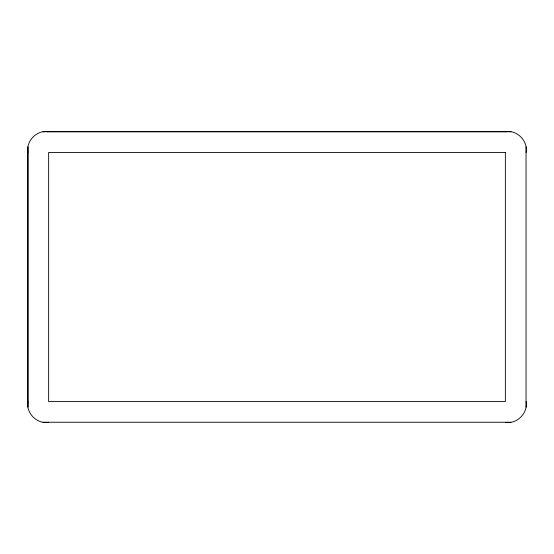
<?xml version="1.0" encoding="UTF-8"?>
<svg xmlns="http://www.w3.org/2000/svg" width="554" height="554" viewBox="0 0 554 554"><rect width="100%" height="100%" fill="white"/><g stroke="black" fill="none" stroke-linecap="round" stroke-linejoin="round"><path stroke-width="0.83" d="M27.88 401.56C25.858 413.166 37.035 424.343 48.641 422.321M526.12 152.44C528.142 140.834 516.965 129.657 505.359 131.679M48.641 131.679C37.035 129.657 25.858 140.834 27.88 152.44M505.359 422.321C516.965 424.343 528.142 413.166 526.12 401.56M43.787 131.679L510.213 131.679M42.997 131.755L44.722 131.755M46.453 131.755L507.547 131.755M509.278 131.755L511.003 131.755M42.997 422.245L511.003 422.245M526.044 146.796L526.044 407.204M27.956 146.796L27.956 407.204M27.88 147.586L27.88 406.414M505.359 152.44L48.641 152.44L48.641 401.56L505.359 401.56L505.359 152.44"/></g></svg>
